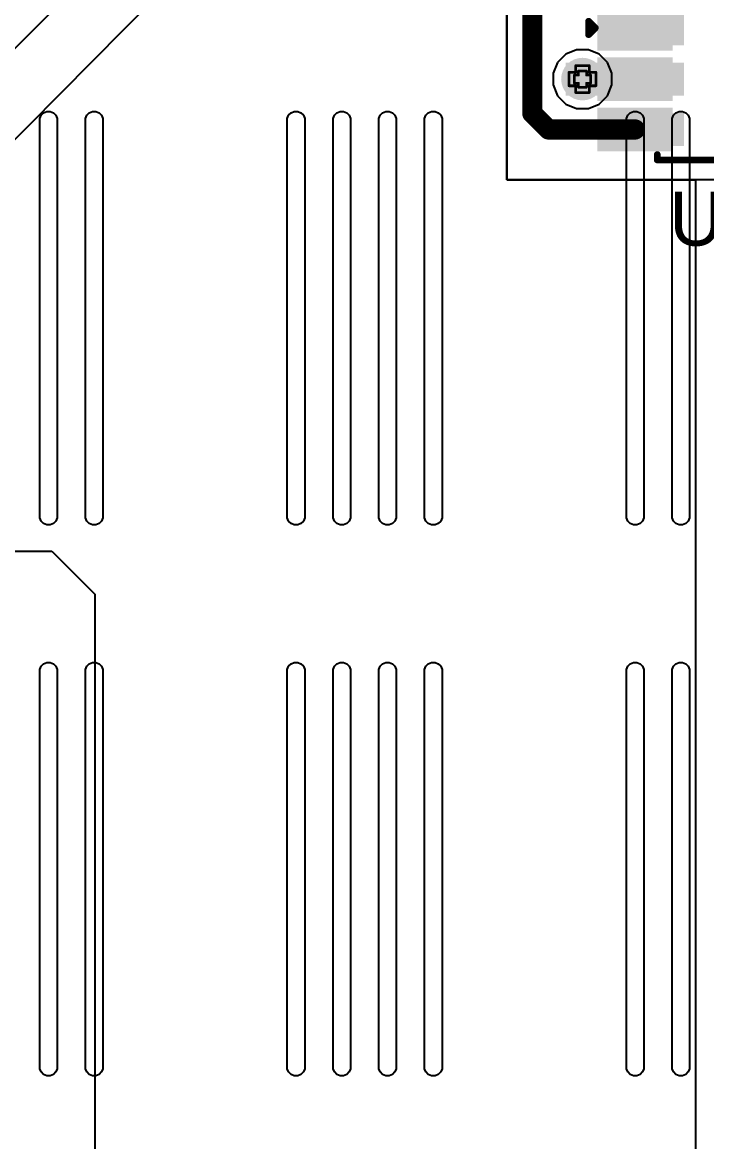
# Model space of a CAD drawing. Header units: inches. Extents: x -4 to 5258, y -4 to 5281.
# Drawn here: x 109.69 to 122.6, y 61.46 to 82.57 of the extents above; entities that cross this region are included whole.
import ezdxf

# ---------------------------------------------------------------- set-up
doc = ezdxf.new("R2010")
doc.units = ezdxf.units.IN
for name, color, linetype in [('Bottom Layer', 5, 'Continuous'), ('Bottom Solder', 6, 'Continuous'), ('Drill Drawing', 1, 'Continuous'), ('Layer 1', 16, 'Continuous'), ('Layer 2', 76, 'Continuous'), ('Top Layer', 1, 'Continuous'), ('Top Overlay', 2, 'Continuous'), ('Top Paste', 8, 'Continuous'), ('Top Solder', 216, 'Continuous'), ('Via Holes', 16, 'Continuous')]:
    doc.layers.add(name, color=color, linetype=linetype)
doc.styles.add('Arial', font='', dxfattribs={"height": 0.2})
doc.styles.get('Arial').set_extended_font_data('Arial')

# ---------------------------------------------------------------- blocks, each defined once
blk = doc.blocks.new('13_WQFN_HR__3_2__31')
at = {"layer": 'Top Solder'}
for p in [(-0.547, -0.923), (1.178, -0.923)]:
    blk.add_line(p, (5220.676, 5271.621), dxfattribs=at)
blk = doc.blocks.new('SOT_23_6_32')
at = {"layer": 'Top Layer'}
for points in [[(-1.92, 1.26), (-0.7, 1.26), (-0.7, 0.64), (-1.92, 0.64)], [(0.7, 1.26), (1.92, 1.26), (1.92, 0.64), (0.7, 0.64)], [(-1.92, 0.31), (-0.7, 0.31), (-0.7, -0.31), (-1.92, -0.31)], [(0.7, 0.31), (1.92, 0.31), (1.92, -0.31), (0.7, -0.31)], [(-1.92, -0.64), (-0.7, -0.64), (-0.7, -1.26), (-1.92, -1.26)], [(0.7, -0.64), (1.92, -0.64), (1.92, -1.26), (0.7, -1.26)]]:
    blk.add_hatch(color=1, dxfattribs=at).paths.add_polyline_path(points)
at = {"layer": 'Top Paste'}
for points in [[(-1.92, 1.26), (-0.7, 1.26), (-0.7, 0.64), (-1.92, 0.64)], [(0.7, 1.26), (1.92, 1.26), (1.92, 0.64), (0.7, 0.64)], [(-1.92, 0.31), (-0.7, 0.31), (-0.7, -0.31), (-1.92, -0.31)], [(0.7, 0.31), (1.92, 0.31), (1.92, -0.31), (0.7, -0.31)], [(-1.92, -0.64), (-0.7, -0.64), (-0.7, -1.26), (-1.92, -1.26)], [(0.7, -0.64), (1.92, -0.64), (1.92, -1.26), (0.7, -1.26)]]:
    blk.add_hatch(color=8, dxfattribs=at).paths.add_polyline_path(points)
at = {"layer": 'Top Solder'}
for points in [[(-2.022, 1.362), (-0.598, 1.362), (-0.598, 0.538), (-2.022, 0.538)], [(0.598, 1.362), (2.022, 1.362), (2.022, 0.538), (0.598, 0.538)], [(-2.022, 0.412), (-0.598, 0.412), (-0.598, -0.412), (-2.022, -0.412)], [(0.598, 0.412), (2.022, 0.412), (2.022, -0.412), (0.598, -0.412)], [(-2.022, -0.538), (-0.598, -0.538), (-0.598, -1.362), (-2.022, -1.362)], [(0.598, -0.538), (2.022, -0.538), (2.022, -1.362), (0.598, -1.362)]]:
    blk.add_hatch(color=216, dxfattribs=at).paths.add_polyline_path(points)
at = {"layer": 'Top Overlay'}
for points in [[(-0.889, 1.424, 0.127, 0.127, 0), (-0.889, 1.524, 0.127, 0.127, 0)], [(-0.889, 1.524, 0.127, 0.127, 0), (0.864, 1.524, 0.127, 0.127, 0)], [(0.864, 1.424, 0.127, 0.127, 0), (0.864, 1.524, 0.127, 0.127, 0)], [(-2.184, 0.838, 0.127, 0.127, 0), (-2.184, 1.092, 0.127, 0.127, 0)], [(-2.184, 1.092, 0.127, 0.127, 0), (-2.057, 0.965, 0.127, 0.127, 0)], [(-2.184, 0.838, 0.127, 0.127, 0), (-2.057, 0.965, 0.127, 0.127, 0)], [(-0.889, -1.524, 0.127, 0.127, 0), (-0.889, -1.424, 0.127, 0.127, 0)], [(-0.889, -1.524, 0.127, 0.127, 0), (0.864, -1.524, 0.127, 0.127, 0)], [(0.864, -1.524, 0.127, 0.127, 0), (0.864, -1.424, 0.127, 0.127, 0)]]:
    blk.add_lwpolyline(points, format="xyseb", dxfattribs=at)
for points in [[(-0.921, 1.524, 0.0635, 0.0635, 1), (-0.857, 1.524, 0.0635, 0.0635, 1)], [(-0.921, 1.524, 0.0635, 0.0635, 1), (-0.857, 1.524, 0.0635, 0.0635, 1)], [(-0.921, 1.424, 0.0635, 0.0635, 1), (-0.857, 1.424, 0.0635, 0.0635, 1)], [(0.832, 1.524, 0.0635, 0.0635, 1), (0.895, 1.524, 0.0635, 0.0635, 1)], [(0.832, 1.524, 0.0635, 0.0635, 1), (0.895, 1.524, 0.0635, 0.0635, 1)], [(0.832, 1.424, 0.0635, 0.0635, 1), (0.895, 1.424, 0.0635, 0.0635, 1)], [(-2.216, 1.092, 0.0635, 0.0635, 1), (-2.153, 1.092, 0.0635, 0.0635, 1)], [(-2.216, 1.092, 0.0635, 0.0635, 1), (-2.153, 1.092, 0.0635, 0.0635, 1)], [(-2.216, 0.838, 0.0635, 0.0635, 1), (-2.153, 0.838, 0.0635, 0.0635, 1)], [(-2.216, 0.838, 0.0635, 0.0635, 1), (-2.153, 0.838, 0.0635, 0.0635, 1)], [(-2.089, 0.965, 0.0635, 0.0635, 1), (-2.026, 0.965, 0.0635, 0.0635, 1)], [(-2.089, 0.965, 0.0635, 0.0635, 1), (-2.026, 0.965, 0.0635, 0.0635, 1)], [(-0.921, -1.424, 0.0635, 0.0635, 1), (-0.857, -1.424, 0.0635, 0.0635, 1)], [(-0.921, -1.524, 0.0635, 0.0635, 1), (-0.857, -1.524, 0.0635, 0.0635, 1)], [(-0.921, -1.524, 0.0635, 0.0635, 1), (-0.857, -1.524, 0.0635, 0.0635, 1)], [(0.832, -1.424, 0.0635, 0.0635, 1), (0.895, -1.424, 0.0635, 0.0635, 1)], [(0.832, -1.524, 0.0635, 0.0635, 1), (0.895, -1.524, 0.0635, 0.0635, 1)], [(0.832, -1.524, 0.0635, 0.0635, 1), (0.895, -1.524, 0.0635, 0.0635, 1)]]:
    blk.add_lwpolyline(points, format="xyseb", close=True, dxfattribs=at)

msp = doc.modelspace()

# ---------------------------------------------------------------- hatches: boundary and pattern name
at = {"layer": 'Bottom Layer'}
h = msp.add_hatch(color=5, dxfattribs=at)
edge = h.paths.add_edge_path()
edge.add_arc((120.259, 81.497), 0.3, 0, 360)
at = {"layer": 'Bottom Solder'}
h = msp.add_hatch(color=6, dxfattribs=at)
edge = h.paths.add_edge_path()
edge.add_arc((120.259, 81.497), 0.402, 0, 360)
at = {"layer": 'Layer 1'}
h = msp.add_hatch(color=16, dxfattribs=at)
edge = h.paths.add_edge_path()
edge.add_arc((120.259, 81.497), 0.3, 0, 360)
at = {"layer": 'Layer 2'}
h = msp.add_hatch(color=76, dxfattribs=at)
edge = h.paths.add_edge_path()
edge.add_arc((120.259, 81.497), 0.3, 0, 360)
at = {"layer": 'Top Layer'}
for points in [[(122.179, 84.481), (120.64, 84.481), (120.64, 82.137), (122.179, 82.137)], [(119.939, 81.187), (122.179, 81.187), (122.179, 81.807), (119.939, 81.807)], [(120.64, 80.237), (122.179, 80.237), (122.179, 80.857), (120.64, 80.857)]]:
    msp.add_hatch(color=1, dxfattribs=at).paths.add_polyline_path(points)
h = msp.add_hatch(color=1, dxfattribs=at)
edge = h.paths.add_edge_path()
edge.add_arc((120.259, 81.497), 0.3, 0, 360)
at = {"layer": 'Top Solder'}
h = msp.add_hatch(color=216, dxfattribs=at)
edge = h.paths.add_edge_path()
edge.add_arc((120.259, 81.497), 0.402, 0, 360)
at = {"layer": 'Via Holes'}
h = msp.add_hatch(color=7, dxfattribs=at)
edge = h.paths.add_edge_path()
edge.add_arc((120.259, 81.497), 0.15, 0, 360)

# ---------------------------------------------------------------- linework, layer by layer
at = {"layer": 'Bottom Layer'}
for p, q in [((119.946, 81.966), (119.79, 81.81)), ((120.149, 82.051), (119.946, 81.966)), ((120.37, 82.051), (120.149, 82.051)), ((120.573, 81.966), (120.37, 82.051)), ((120.729, 81.81), (120.573, 81.966)), ((119.79, 81.81), (119.705, 81.607)), ((120.813, 81.607), (120.729, 81.81)), ((119.705, 81.607), (119.705, 81.386)), ((120.813, 81.386), (120.813, 81.607)), ((119.705, 81.386), (119.79, 81.183)), ((120.729, 81.183), (120.813, 81.386)), ((119.79, 81.183), (119.946, 81.027)), ((120.573, 81.027), (120.729, 81.183)), ((119.946, 81.027), (120.149, 80.943)), ((120.149, 80.943), (120.37, 80.943)), ((120.37, 80.943), (120.573, 81.027))]:
    msp.add_line(p, q, dxfattribs=at)
at = {"layer": 'Bottom Solder'}
for p, q in [((110.038, 80.816), (110.085, 80.863)), ((110.085, 80.863), (110.146, 80.888)), ((110.146, 80.888), (110.178, 80.888)), ((110.178, 80.888), (110.211, 80.888)), ((110.211, 80.888), (110.272, 80.863)), ((110.272, 80.863), (110.318, 80.816)), ((110.902, 80.816), (110.948, 80.863)), ((110.948, 80.863), (111.009, 80.888)), ((111.009, 80.888), (111.042, 80.888)), ((111.042, 80.888), (111.075, 80.888)), ((111.075, 80.888), (111.135, 80.863)), ((111.135, 80.863), (111.182, 80.816)), ((114.712, 80.816), (114.758, 80.863)), ((114.758, 80.863), (114.819, 80.888)), ((114.819, 80.888), (114.852, 80.888)), ((114.852, 80.888), (114.885, 80.888)), ((114.885, 80.888), (114.945, 80.863)), ((114.945, 80.863), (114.992, 80.816)), ((115.576, 80.816), (115.622, 80.863)), ((115.622, 80.863), (115.683, 80.888)), ((115.683, 80.888), (115.716, 80.888)), ((115.716, 80.888), (115.748, 80.888)), ((115.748, 80.888), (115.809, 80.863)), ((115.809, 80.863), (115.856, 80.816)), ((116.439, 80.816), (116.486, 80.863)), ((116.486, 80.863), (116.546, 80.888)), ((116.546, 80.888), (116.579, 80.888)), ((116.579, 80.888), (116.612, 80.888)), ((116.612, 80.888), (116.673, 80.863)), ((116.673, 80.863), (116.719, 80.816)), ((117.303, 80.816), (117.349, 80.863)), ((117.349, 80.863), (117.41, 80.888)), ((117.41, 80.888), (117.443, 80.888)), ((117.443, 80.888), (117.476, 80.888)), ((117.476, 80.888), (117.536, 80.863)), ((117.536, 80.863), (117.583, 80.816)), ((121.113, 80.816), (121.159, 80.863)), ((121.159, 80.863), (121.22, 80.888)), ((121.22, 80.888), (121.253, 80.888)), ((121.253, 80.888), (121.286, 80.888)), ((121.286, 80.888), (121.346, 80.863)), ((121.346, 80.863), (121.393, 80.816)), ((121.976, 80.816), (122.023, 80.863)), ((122.023, 80.863), (122.084, 80.888)), ((122.084, 80.888), (122.116, 80.888)), ((122.116, 80.888), (122.149, 80.888)), ((122.149, 80.888), (122.21, 80.863)), ((122.21, 80.863), (122.256, 80.816)), ((110.013, 80.755), (110.038, 80.816)), ((110.013, 80.723), (110.013, 80.755)), ((110.013, 73.255), (110.013, 80.723)), ((110.318, 80.816), (110.343, 80.755)), ((110.343, 80.755), (110.343, 80.723)), ((110.343, 80.723), (110.343, 80.723)), ((110.343, 80.723), (110.343, 73.255)), ((110.877, 80.755), (110.902, 80.816)), ((110.877, 80.723), (110.877, 80.755)), ((110.877, 73.255), (110.877, 80.723)), ((111.182, 80.816), (111.207, 80.755)), ((111.207, 80.755), (111.207, 80.723)), ((111.207, 80.723), (111.207, 80.723)), ((111.207, 80.723), (111.207, 73.255)), ((114.687, 80.755), (114.712, 80.816)), ((114.687, 80.723), (114.687, 80.755)), ((114.687, 73.255), (114.687, 80.723)), ((114.992, 80.816), (115.017, 80.755)), ((115.017, 80.755), (115.017, 80.723)), ((115.017, 80.723), (115.017, 80.723)), ((115.017, 80.723), (115.017, 73.255)), ((115.55, 80.755), (115.576, 80.816)), ((115.55, 80.723), (115.55, 80.755)), ((115.55, 73.255), (115.55, 80.723)), ((115.856, 80.816), (115.881, 80.755)), ((115.881, 80.755), (115.881, 80.723)), ((115.881, 80.723), (115.881, 80.723)), ((115.881, 80.723), (115.881, 73.255)), ((116.414, 80.755), (116.439, 80.816)), ((116.414, 80.723), (116.414, 80.755)), ((116.414, 73.255), (116.414, 80.723)), ((116.719, 80.816), (116.744, 80.755)), ((116.744, 80.755), (116.744, 80.723)), ((116.744, 80.723), (116.744, 80.723)), ((116.744, 80.723), (116.744, 73.255)), ((117.278, 80.755), (117.303, 80.816)), ((117.278, 80.723), (117.278, 80.755)), ((117.278, 73.255), (117.278, 80.723)), ((117.583, 80.816), (117.608, 80.755)), ((117.608, 80.755), (117.608, 80.723)), ((117.608, 80.723), (117.608, 80.723)), ((117.608, 80.723), (117.608, 73.255)), ((121.088, 80.755), (121.113, 80.816)), ((121.088, 80.723), (121.088, 80.755)), ((121.088, 73.255), (121.088, 80.723)), ((121.393, 80.816), (121.418, 80.755)), ((121.418, 80.755), (121.418, 80.723)), ((121.418, 80.723), (121.418, 80.723)), ((121.418, 80.723), (121.418, 73.255)), ((121.951, 80.755), (121.976, 80.816)), ((121.951, 80.723), (121.951, 80.755)), ((121.951, 73.255), (121.951, 80.723)), ((122.256, 80.816), (122.281, 80.755)), ((122.281, 80.755), (122.281, 80.723)), ((122.281, 80.723), (122.281, 80.723)), ((122.281, 80.723), (122.281, 73.255)), ((110.013, 73.255), (110.013, 73.255)), ((110.013, 73.222), (110.013, 73.255)), ((110.038, 73.161), (110.013, 73.222)), ((110.085, 73.115), (110.038, 73.161)), ((110.146, 73.09), (110.085, 73.115)), ((110.178, 73.09), (110.146, 73.09)), ((110.211, 73.09), (110.178, 73.09)), ((110.272, 73.115), (110.211, 73.09)), ((110.318, 73.161), (110.272, 73.115)), ((110.343, 73.222), (110.318, 73.161)), ((110.343, 73.255), (110.343, 73.222)), ((110.877, 73.255), (110.877, 73.255)), ((110.877, 73.222), (110.877, 73.255)), ((110.902, 73.161), (110.877, 73.222)), ((110.948, 73.115), (110.902, 73.161)), ((111.009, 73.09), (110.948, 73.115)), ((111.042, 73.09), (111.009, 73.09)), ((111.075, 73.09), (111.042, 73.09)), ((111.135, 73.115), (111.075, 73.09)), ((111.182, 73.161), (111.135, 73.115)), ((111.207, 73.222), (111.182, 73.161)), ((111.207, 73.255), (111.207, 73.222)), ((114.687, 73.255), (114.687, 73.255)), ((114.687, 73.222), (114.687, 73.255)), ((114.712, 73.161), (114.687, 73.222)), ((114.758, 73.115), (114.712, 73.161)), ((114.819, 73.09), (114.758, 73.115)), ((114.852, 73.09), (114.819, 73.09)), ((114.885, 73.09), (114.852, 73.09)), ((114.945, 73.115), (114.885, 73.09)), ((114.992, 73.161), (114.945, 73.115)), ((115.017, 73.222), (114.992, 73.161)), ((115.017, 73.255), (115.017, 73.222)), ((115.55, 73.255), (115.55, 73.255)), ((115.55, 73.222), (115.55, 73.255)), ((115.576, 73.161), (115.55, 73.222)), ((115.622, 73.115), (115.576, 73.161)), ((115.683, 73.09), (115.622, 73.115)), ((115.716, 73.09), (115.683, 73.09)), ((115.748, 73.09), (115.716, 73.09)), ((115.809, 73.115), (115.748, 73.09)), ((115.856, 73.161), (115.809, 73.115)), ((115.881, 73.222), (115.856, 73.161)), ((115.881, 73.255), (115.881, 73.222)), ((116.414, 73.255), (116.414, 73.255)), ((116.414, 73.222), (116.414, 73.255)), ((116.439, 73.161), (116.414, 73.222)), ((116.486, 73.115), (116.439, 73.161)), ((116.546, 73.09), (116.486, 73.115)), ((116.579, 73.09), (116.546, 73.09)), ((116.612, 73.09), (116.579, 73.09)), ((116.673, 73.115), (116.612, 73.09)), ((116.719, 73.161), (116.673, 73.115)), ((116.744, 73.222), (116.719, 73.161)), ((116.744, 73.255), (116.744, 73.222)), ((117.278, 73.255), (117.278, 73.255)), ((117.278, 73.222), (117.278, 73.255)), ((117.303, 73.161), (117.278, 73.222)), ((117.349, 73.115), (117.303, 73.161)), ((117.41, 73.09), (117.349, 73.115)), ((117.443, 73.09), (117.41, 73.09)), ((117.476, 73.09), (117.443, 73.09)), ((117.536, 73.115), (117.476, 73.09)), ((117.583, 73.161), (117.536, 73.115)), ((117.608, 73.222), (117.583, 73.161)), ((117.608, 73.255), (117.608, 73.222)), ((121.088, 73.255), (121.088, 73.255)), ((121.088, 73.222), (121.088, 73.255)), ((121.113, 73.161), (121.088, 73.222)), ((121.159, 73.115), (121.113, 73.161)), ((121.22, 73.09), (121.159, 73.115)), ((121.253, 73.09), (121.22, 73.09)), ((121.286, 73.09), (121.253, 73.09)), ((121.346, 73.115), (121.286, 73.09)), ((121.393, 73.161), (121.346, 73.115)), ((121.418, 73.222), (121.393, 73.161)), ((121.418, 73.255), (121.418, 73.222)), ((121.951, 73.255), (121.951, 73.255)), ((121.951, 73.222), (121.951, 73.255)), ((121.976, 73.161), (121.951, 73.222)), ((122.023, 73.115), (121.976, 73.161)), ((122.084, 73.09), (122.023, 73.115)), ((122.116, 73.09), (122.084, 73.09)), ((122.149, 73.09), (122.116, 73.09)), ((122.21, 73.115), (122.149, 73.09)), ((122.256, 73.161), (122.21, 73.115)), ((122.281, 73.222), (122.256, 73.161)), ((122.281, 73.255), (122.281, 73.222)), ((110.013, 70.363), (110.038, 70.424)), ((110.013, 70.33), (110.013, 70.363)), ((110.013, 62.863), (110.013, 70.33)), ((110.038, 70.424), (110.085, 70.47)), ((110.085, 70.47), (110.146, 70.495)), ((110.146, 70.495), (110.178, 70.495)), ((110.178, 70.495), (110.211, 70.495)), ((110.211, 70.495), (110.272, 70.47)), ((110.272, 70.47), (110.318, 70.424)), ((110.318, 70.424), (110.343, 70.363)), ((110.343, 70.363), (110.343, 70.33)), ((110.343, 70.33), (110.343, 70.33)), ((110.343, 70.33), (110.343, 62.863)), ((110.877, 70.363), (110.902, 70.424)), ((110.877, 70.33), (110.877, 70.363)), ((110.877, 62.863), (110.877, 70.33)), ((110.902, 70.424), (110.948, 70.47)), ((110.948, 70.47), (111.009, 70.495)), ((111.009, 70.495), (111.042, 70.495)), ((111.042, 70.495), (111.075, 70.495)), ((111.075, 70.495), (111.135, 70.47)), ((111.135, 70.47), (111.182, 70.424)), ((111.182, 70.424), (111.207, 70.363)), ((111.207, 70.363), (111.207, 70.33)), ((111.207, 70.33), (111.207, 70.33)), ((111.207, 70.33), (111.207, 62.863)), ((114.687, 70.363), (114.712, 70.424)), ((114.687, 70.33), (114.687, 70.363)), ((114.687, 62.863), (114.687, 70.33)), ((114.712, 70.424), (114.758, 70.47)), ((114.758, 70.47), (114.819, 70.495)), ((114.819, 70.495), (114.852, 70.495)), ((114.852, 70.495), (114.885, 70.495)), ((114.885, 70.495), (114.945, 70.47)), ((114.945, 70.47), (114.992, 70.424)), ((114.992, 70.424), (115.017, 70.363)), ((115.017, 70.363), (115.017, 70.33)), ((115.017, 70.33), (115.017, 70.33)), ((115.017, 70.33), (115.017, 62.863)), ((115.55, 70.363), (115.576, 70.424)), ((115.55, 70.33), (115.55, 70.363)), ((115.55, 62.863), (115.55, 70.33)), ((115.576, 70.424), (115.622, 70.47)), ((115.622, 70.47), (115.683, 70.495)), ((115.683, 70.495), (115.716, 70.495)), ((115.716, 70.495), (115.748, 70.495)), ((115.748, 70.495), (115.809, 70.47)), ((115.809, 70.47), (115.856, 70.424)), ((115.856, 70.424), (115.881, 70.363)), ((115.881, 70.363), (115.881, 70.33)), ((115.881, 70.33), (115.881, 70.33)), ((115.881, 70.33), (115.881, 62.863)), ((116.414, 70.363), (116.439, 70.424)), ((116.414, 70.33), (116.414, 70.363)), ((116.414, 62.863), (116.414, 70.33)), ((116.439, 70.424), (116.486, 70.47)), ((116.486, 70.47), (116.546, 70.495)), ((116.546, 70.495), (116.579, 70.495)), ((116.579, 70.495), (116.612, 70.495)), ((116.612, 70.495), (116.673, 70.47)), ((116.673, 70.47), (116.719, 70.424)), ((116.719, 70.424), (116.744, 70.363)), ((116.744, 70.363), (116.744, 70.33)), ((116.744, 70.33), (116.744, 70.33)), ((116.744, 70.33), (116.744, 62.863)), ((117.278, 70.363), (117.303, 70.424)), ((117.278, 70.33), (117.278, 70.363)), ((117.278, 62.863), (117.278, 70.33)), ((117.303, 70.424), (117.349, 70.47)), ((117.349, 70.47), (117.41, 70.495)), ((117.41, 70.495), (117.443, 70.495)), ((117.443, 70.495), (117.476, 70.495)), ((117.476, 70.495), (117.536, 70.47)), ((117.536, 70.47), (117.583, 70.424)), ((117.583, 70.424), (117.608, 70.363)), ((117.608, 70.363), (117.608, 70.33)), ((117.608, 70.33), (117.608, 70.33)), ((117.608, 70.33), (117.608, 62.863)), ((121.088, 70.363), (121.113, 70.424)), ((121.088, 70.33), (121.088, 70.363)), ((121.088, 62.863), (121.088, 70.33)), ((121.113, 70.424), (121.159, 70.47)), ((121.159, 70.47), (121.22, 70.495)), ((121.22, 70.495), (121.253, 70.495)), ((121.253, 70.495), (121.286, 70.495)), ((121.286, 70.495), (121.346, 70.47)), ((121.346, 70.47), (121.393, 70.424)), ((121.393, 70.424), (121.418, 70.363)), ((121.418, 70.363), (121.418, 70.33)), ((121.418, 70.33), (121.418, 70.33)), ((121.418, 70.33), (121.418, 62.863)), ((121.951, 70.363), (121.976, 70.424)), ((121.951, 70.33), (121.951, 70.363)), ((121.951, 62.863), (121.951, 70.33)), ((121.976, 70.424), (122.023, 70.47)), ((122.023, 70.47), (122.084, 70.495)), ((122.084, 70.495), (122.116, 70.495)), ((122.116, 70.495), (122.149, 70.495)), ((122.149, 70.495), (122.21, 70.47)), ((122.21, 70.47), (122.256, 70.424)), ((122.256, 70.424), (122.281, 70.363)), ((122.281, 70.363), (122.281, 70.33)), ((122.281, 70.33), (122.281, 70.33)), ((122.281, 70.33), (122.281, 62.863)), ((110.013, 62.863), (110.013, 62.863)), ((110.013, 62.83), (110.013, 62.863)), ((110.038, 62.769), (110.013, 62.83)), ((110.085, 62.723), (110.038, 62.769)), ((110.146, 62.697), (110.085, 62.723)), ((110.272, 62.723), (110.211, 62.697)), ((110.318, 62.769), (110.272, 62.723)), ((110.343, 62.83), (110.318, 62.769)), ((110.343, 62.863), (110.343, 62.83)), ((110.877, 62.863), (110.877, 62.863)), ((110.877, 62.83), (110.877, 62.863)), ((110.902, 62.769), (110.877, 62.83)), ((110.948, 62.723), (110.902, 62.769)), ((111.009, 62.697), (110.948, 62.723)), ((111.135, 62.723), (111.075, 62.697)), ((111.182, 62.769), (111.135, 62.723)), ((111.207, 62.83), (111.182, 62.769)), ((111.207, 62.863), (111.207, 62.83)), ((114.687, 62.863), (114.687, 62.863)), ((114.687, 62.83), (114.687, 62.863)), ((114.712, 62.769), (114.687, 62.83)), ((114.758, 62.723), (114.712, 62.769)), ((114.819, 62.697), (114.758, 62.723)), ((114.945, 62.723), (114.885, 62.697)), ((114.992, 62.769), (114.945, 62.723)), ((115.017, 62.83), (114.992, 62.769)), ((115.017, 62.863), (115.017, 62.83)), ((115.55, 62.863), (115.55, 62.863)), ((115.55, 62.83), (115.55, 62.863)), ((115.576, 62.769), (115.55, 62.83)), ((115.622, 62.723), (115.576, 62.769)), ((115.683, 62.697), (115.622, 62.723)), ((115.809, 62.723), (115.748, 62.697)), ((115.856, 62.769), (115.809, 62.723)), ((115.881, 62.83), (115.856, 62.769)), ((115.881, 62.863), (115.881, 62.83)), ((116.414, 62.863), (116.414, 62.863)), ((116.414, 62.83), (116.414, 62.863)), ((116.439, 62.769), (116.414, 62.83)), ((116.486, 62.723), (116.439, 62.769)), ((116.546, 62.697), (116.486, 62.723)), ((116.673, 62.723), (116.612, 62.697)), ((116.719, 62.769), (116.673, 62.723)), ((116.744, 62.83), (116.719, 62.769)), ((116.744, 62.863), (116.744, 62.83)), ((117.278, 62.863), (117.278, 62.863)), ((117.278, 62.83), (117.278, 62.863)), ((117.303, 62.769), (117.278, 62.83)), ((117.349, 62.723), (117.303, 62.769)), ((117.41, 62.697), (117.349, 62.723)), ((117.536, 62.723), (117.476, 62.697)), ((117.583, 62.769), (117.536, 62.723)), ((117.608, 62.83), (117.583, 62.769)), ((117.608, 62.863), (117.608, 62.83)), ((121.088, 62.863), (121.088, 62.863)), ((121.088, 62.83), (121.088, 62.863)), ((121.113, 62.769), (121.088, 62.83)), ((121.159, 62.723), (121.113, 62.769)), ((121.22, 62.697), (121.159, 62.723)), ((121.346, 62.723), (121.286, 62.697)), ((121.393, 62.769), (121.346, 62.723)), ((121.418, 62.83), (121.393, 62.769)), ((121.418, 62.863), (121.418, 62.83)), ((121.951, 62.863), (121.951, 62.863)), ((121.951, 62.83), (121.951, 62.863)), ((121.976, 62.769), (121.951, 62.83)), ((122.023, 62.723), (121.976, 62.769)), ((122.084, 62.697), (122.023, 62.723)), ((122.21, 62.723), (122.149, 62.697)), ((122.256, 62.769), (122.21, 62.723)), ((122.281, 62.83), (122.256, 62.769)), ((122.281, 62.863), (122.281, 62.83)), ((110.178, 62.697), (110.146, 62.697)), ((110.211, 62.697), (110.178, 62.697)), ((111.042, 62.697), (111.009, 62.697)), ((111.075, 62.697), (111.042, 62.697)), ((114.852, 62.697), (114.819, 62.697)), ((114.885, 62.697), (114.852, 62.697)), ((115.716, 62.697), (115.683, 62.697)), ((115.748, 62.697), (115.716, 62.697)), ((116.579, 62.697), (116.546, 62.697)), ((116.612, 62.697), (116.579, 62.697)), ((117.443, 62.697), (117.41, 62.697)), ((117.476, 62.697), (117.443, 62.697)), ((121.253, 62.697), (121.22, 62.697)), ((121.286, 62.697), (121.253, 62.697)), ((122.116, 62.697), (122.084, 62.697)), ((122.149, 62.697), (122.116, 62.697))]:
    msp.add_line(p, q, dxfattribs=at)
at = {"layer": 'Drill Drawing'}
for points in [[(120.132, 81.624, 0.0508, 0.0508, 0), (120.132, 81.751, 0.0508, 0.0508, 0)], [(120.132, 81.751, 0.0508, 0.0508, 0), (120.386, 81.751, 0.0508, 0.0508, 0)], [(120.386, 81.624, 0.0508, 0.0508, 0), (120.386, 81.751, 0.0508, 0.0508, 0)], [(120.005, 81.37, 0.0508, 0.0508, 0), (120.005, 81.624, 0.0508, 0.0508, 0)], [(120.005, 81.624, 0.0508, 0.0508, 0), (120.132, 81.624, 0.0508, 0.0508, 0)], [(120.107, 81.42, 0.0508, 0.0508, 0), (120.107, 81.573, 0.0508, 0.0508, 0)], [(120.107, 81.573, 0.0508, 0.0508, 0), (120.183, 81.573, 0.0508, 0.0508, 0)], [(120.183, 81.573, 0.0508, 0.0508, 0), (120.183, 81.649, 0.0508, 0.0508, 0)], [(120.183, 81.649, 0.0508, 0.0508, 0), (120.336, 81.649, 0.0508, 0.0508, 0)], [(120.336, 81.573, 0.0508, 0.0508, 0), (120.336, 81.649, 0.0508, 0.0508, 0)], [(120.336, 81.573, 0.0508, 0.0508, 0), (120.412, 81.573, 0.0508, 0.0508, 0)], [(120.386, 81.624, 0.0508, 0.0508, 0), (120.513, 81.624, 0.0508, 0.0508, 0)], [(120.412, 81.42, 0.0508, 0.0508, 0), (120.412, 81.573, 0.0508, 0.0508, 0)], [(120.513, 81.37, 0.0508, 0.0508, 0), (120.513, 81.624, 0.0508, 0.0508, 0)], [(120.005, 81.37, 0.0508, 0.0508, 0), (120.132, 81.37, 0.0508, 0.0508, 0)], [(120.107, 81.42, 0.0508, 0.0508, 0), (120.183, 81.42, 0.0508, 0.0508, 0)], [(120.132, 81.243, 0.0508, 0.0508, 0), (120.132, 81.37, 0.0508, 0.0508, 0)], [(120.183, 81.344, 0.0508, 0.0508, 0), (120.183, 81.42, 0.0508, 0.0508, 0)], [(120.183, 81.344, 0.0508, 0.0508, 0), (120.336, 81.344, 0.0508, 0.0508, 0)], [(120.336, 81.42, 0.0508, 0.0508, 0), (120.412, 81.42, 0.0508, 0.0508, 0)], [(120.336, 81.344, 0.0508, 0.0508, 0), (120.336, 81.42, 0.0508, 0.0508, 0)], [(120.386, 81.37, 0.0508, 0.0508, 0), (120.513, 81.37, 0.0508, 0.0508, 0)], [(120.386, 81.243, 0.0508, 0.0508, 0), (120.386, 81.37, 0.0508, 0.0508, 0)], [(120.132, 81.243, 0.0508, 0.0508, 0), (120.386, 81.243, 0.0508, 0.0508, 0)]]:
    msp.add_lwpolyline(points, format="xyseb", dxfattribs=at)
for points in [[(120.12, 81.751, 0.0254, 0.0254, 1), (120.145, 81.751, 0.0254, 0.0254, 1)], [(120.12, 81.751, 0.0254, 0.0254, 1), (120.145, 81.751, 0.0254, 0.0254, 1)], [(120.374, 81.751, 0.0254, 0.0254, 1), (120.399, 81.751, 0.0254, 0.0254, 1)], [(120.374, 81.751, 0.0254, 0.0254, 1), (120.399, 81.751, 0.0254, 0.0254, 1)], [(119.993, 81.624, 0.0254, 0.0254, 1), (120.018, 81.624, 0.0254, 0.0254, 1)], [(119.993, 81.624, 0.0254, 0.0254, 1), (120.018, 81.624, 0.0254, 0.0254, 1)], [(120.094, 81.573, 0.0254, 0.0254, 1), (120.12, 81.573, 0.0254, 0.0254, 1)], [(120.094, 81.573, 0.0254, 0.0254, 1), (120.12, 81.573, 0.0254, 0.0254, 1)], [(120.12, 81.624, 0.0254, 0.0254, 1), (120.145, 81.624, 0.0254, 0.0254, 1)], [(120.12, 81.624, 0.0254, 0.0254, 1), (120.145, 81.624, 0.0254, 0.0254, 1)], [(120.171, 81.649, 0.0254, 0.0254, 1), (120.196, 81.649, 0.0254, 0.0254, 1)], [(120.171, 81.649, 0.0254, 0.0254, 1), (120.196, 81.649, 0.0254, 0.0254, 1)], [(120.171, 81.573, 0.0254, 0.0254, 1), (120.196, 81.573, 0.0254, 0.0254, 1)], [(120.171, 81.573, 0.0254, 0.0254, 1), (120.196, 81.573, 0.0254, 0.0254, 1)], [(120.323, 81.649, 0.0254, 0.0254, 1), (120.348, 81.649, 0.0254, 0.0254, 1)], [(120.323, 81.649, 0.0254, 0.0254, 1), (120.348, 81.649, 0.0254, 0.0254, 1)], [(120.323, 81.573, 0.0254, 0.0254, 1), (120.348, 81.573, 0.0254, 0.0254, 1)], [(120.323, 81.573, 0.0254, 0.0254, 1), (120.348, 81.573, 0.0254, 0.0254, 1)], [(120.374, 81.624, 0.0254, 0.0254, 1), (120.399, 81.624, 0.0254, 0.0254, 1)], [(120.374, 81.624, 0.0254, 0.0254, 1), (120.399, 81.624, 0.0254, 0.0254, 1)], [(120.399, 81.573, 0.0254, 0.0254, 1), (120.425, 81.573, 0.0254, 0.0254, 1)], [(120.399, 81.573, 0.0254, 0.0254, 1), (120.425, 81.573, 0.0254, 0.0254, 1)], [(120.501, 81.624, 0.0254, 0.0254, 1), (120.526, 81.624, 0.0254, 0.0254, 1)], [(120.501, 81.624, 0.0254, 0.0254, 1), (120.526, 81.624, 0.0254, 0.0254, 1)], [(119.993, 81.37, 0.0254, 0.0254, 1), (120.018, 81.37, 0.0254, 0.0254, 1)], [(119.993, 81.37, 0.0254, 0.0254, 1), (120.018, 81.37, 0.0254, 0.0254, 1)], [(120.094, 81.42, 0.0254, 0.0254, 1), (120.12, 81.42, 0.0254, 0.0254, 1)], [(120.094, 81.42, 0.0254, 0.0254, 1), (120.12, 81.42, 0.0254, 0.0254, 1)], [(120.12, 81.37, 0.0254, 0.0254, 1), (120.145, 81.37, 0.0254, 0.0254, 1)], [(120.12, 81.37, 0.0254, 0.0254, 1), (120.145, 81.37, 0.0254, 0.0254, 1)], [(120.171, 81.42, 0.0254, 0.0254, 1), (120.196, 81.42, 0.0254, 0.0254, 1)], [(120.171, 81.42, 0.0254, 0.0254, 1), (120.196, 81.42, 0.0254, 0.0254, 1)], [(120.171, 81.344, 0.0254, 0.0254, 1), (120.196, 81.344, 0.0254, 0.0254, 1)], [(120.171, 81.344, 0.0254, 0.0254, 1), (120.196, 81.344, 0.0254, 0.0254, 1)], [(120.323, 81.42, 0.0254, 0.0254, 1), (120.348, 81.42, 0.0254, 0.0254, 1)], [(120.323, 81.42, 0.0254, 0.0254, 1), (120.348, 81.42, 0.0254, 0.0254, 1)], [(120.323, 81.344, 0.0254, 0.0254, 1), (120.348, 81.344, 0.0254, 0.0254, 1)], [(120.323, 81.344, 0.0254, 0.0254, 1), (120.348, 81.344, 0.0254, 0.0254, 1)], [(120.374, 81.37, 0.0254, 0.0254, 1), (120.399, 81.37, 0.0254, 0.0254, 1)], [(120.374, 81.37, 0.0254, 0.0254, 1), (120.399, 81.37, 0.0254, 0.0254, 1)], [(120.399, 81.42, 0.0254, 0.0254, 1), (120.425, 81.42, 0.0254, 0.0254, 1)], [(120.399, 81.42, 0.0254, 0.0254, 1), (120.425, 81.42, 0.0254, 0.0254, 1)], [(120.501, 81.37, 0.0254, 0.0254, 1), (120.526, 81.37, 0.0254, 0.0254, 1)], [(120.501, 81.37, 0.0254, 0.0254, 1), (120.526, 81.37, 0.0254, 0.0254, 1)], [(120.12, 81.243, 0.0254, 0.0254, 1), (120.145, 81.243, 0.0254, 0.0254, 1)], [(120.12, 81.243, 0.0254, 0.0254, 1), (120.145, 81.243, 0.0254, 0.0254, 1)], [(120.374, 81.243, 0.0254, 0.0254, 1), (120.399, 81.243, 0.0254, 0.0254, 1)], [(120.374, 81.243, 0.0254, 0.0254, 1), (120.399, 81.243, 0.0254, 0.0254, 1)]]:
    msp.add_lwpolyline(points, format="xyseb", close=True, dxfattribs=at)
at = {"layer": 'Layer 2'}
for p, q in [((72.453, 72.595), (110.244, 72.595)), ((110.244, 72.595), (111.057, 71.782)), ((111.057, 71.782), (111.057, 49.684))]:
    msp.add_line(p, q, dxfattribs=at)
at = {"layer": 'Top Layer'}
for p, q in [((118.831, 79.594), (118.831, 86.441)), ((118.831, 85.455), (118.831, 80.853)), ((118.831, 80.853), (118.831, 79.594)), ((122.898, 79.594), (118.831, 79.594)), ((118.831, 79.594), (122.391, 79.594)), ((122.391, 79.594), (122.391, 52.594))]:
    msp.add_line(p, q, dxfattribs=at)
for points in [[(119.312, 80.853, 0.381, 0.381, 0), (119.312, 85.455, 0.381, 0.381, 0)], [(119.312, 80.853, 0.381, 0.381, 0), (119.618, 80.547, 0.381, 0.381, 0)], [(119.618, 80.547, 0.381, 0.381, 0), (121.25, 80.547, 0.381, 0.381, 0)]]:
    msp.add_lwpolyline(points, format="xyseb", dxfattribs=at)
for points in [[(119.217, 80.853, 0.191, 0.191, 1), (119.407, 80.853, 0.191, 0.191, 1)], [(119.217, 80.853, 0.191, 0.191, 1), (119.407, 80.853, 0.191, 0.191, 1)], [(119.523, 80.547, 0.191, 0.191, 1), (119.714, 80.547, 0.191, 0.191, 1)], [(119.523, 80.547, 0.191, 0.191, 1), (119.714, 80.547, 0.191, 0.191, 1)], [(121.155, 80.547, 0.191, 0.191, 1), (121.346, 80.547, 0.191, 0.191, 1)]]:
    msp.add_lwpolyline(points, format="xyseb", close=True, dxfattribs=at)

# ---------------------------------------------------------------- block references
for name, p in [('13_WQFN_HR__3_2__31', (37.077, 9.267)), ('SOT_23_6_32', (122.56, 81.497))]:
    msp.add_blockref(name, p)

# ---------------------------------------------------------------- texts
at = {"layer": 'Top Overlay', "style": 'Arial'}
msp.add_text('U1', height=1.016, dxfattribs=at).set_placement((121.896, 78.355))

doc.saveas('drawing.dxf')
